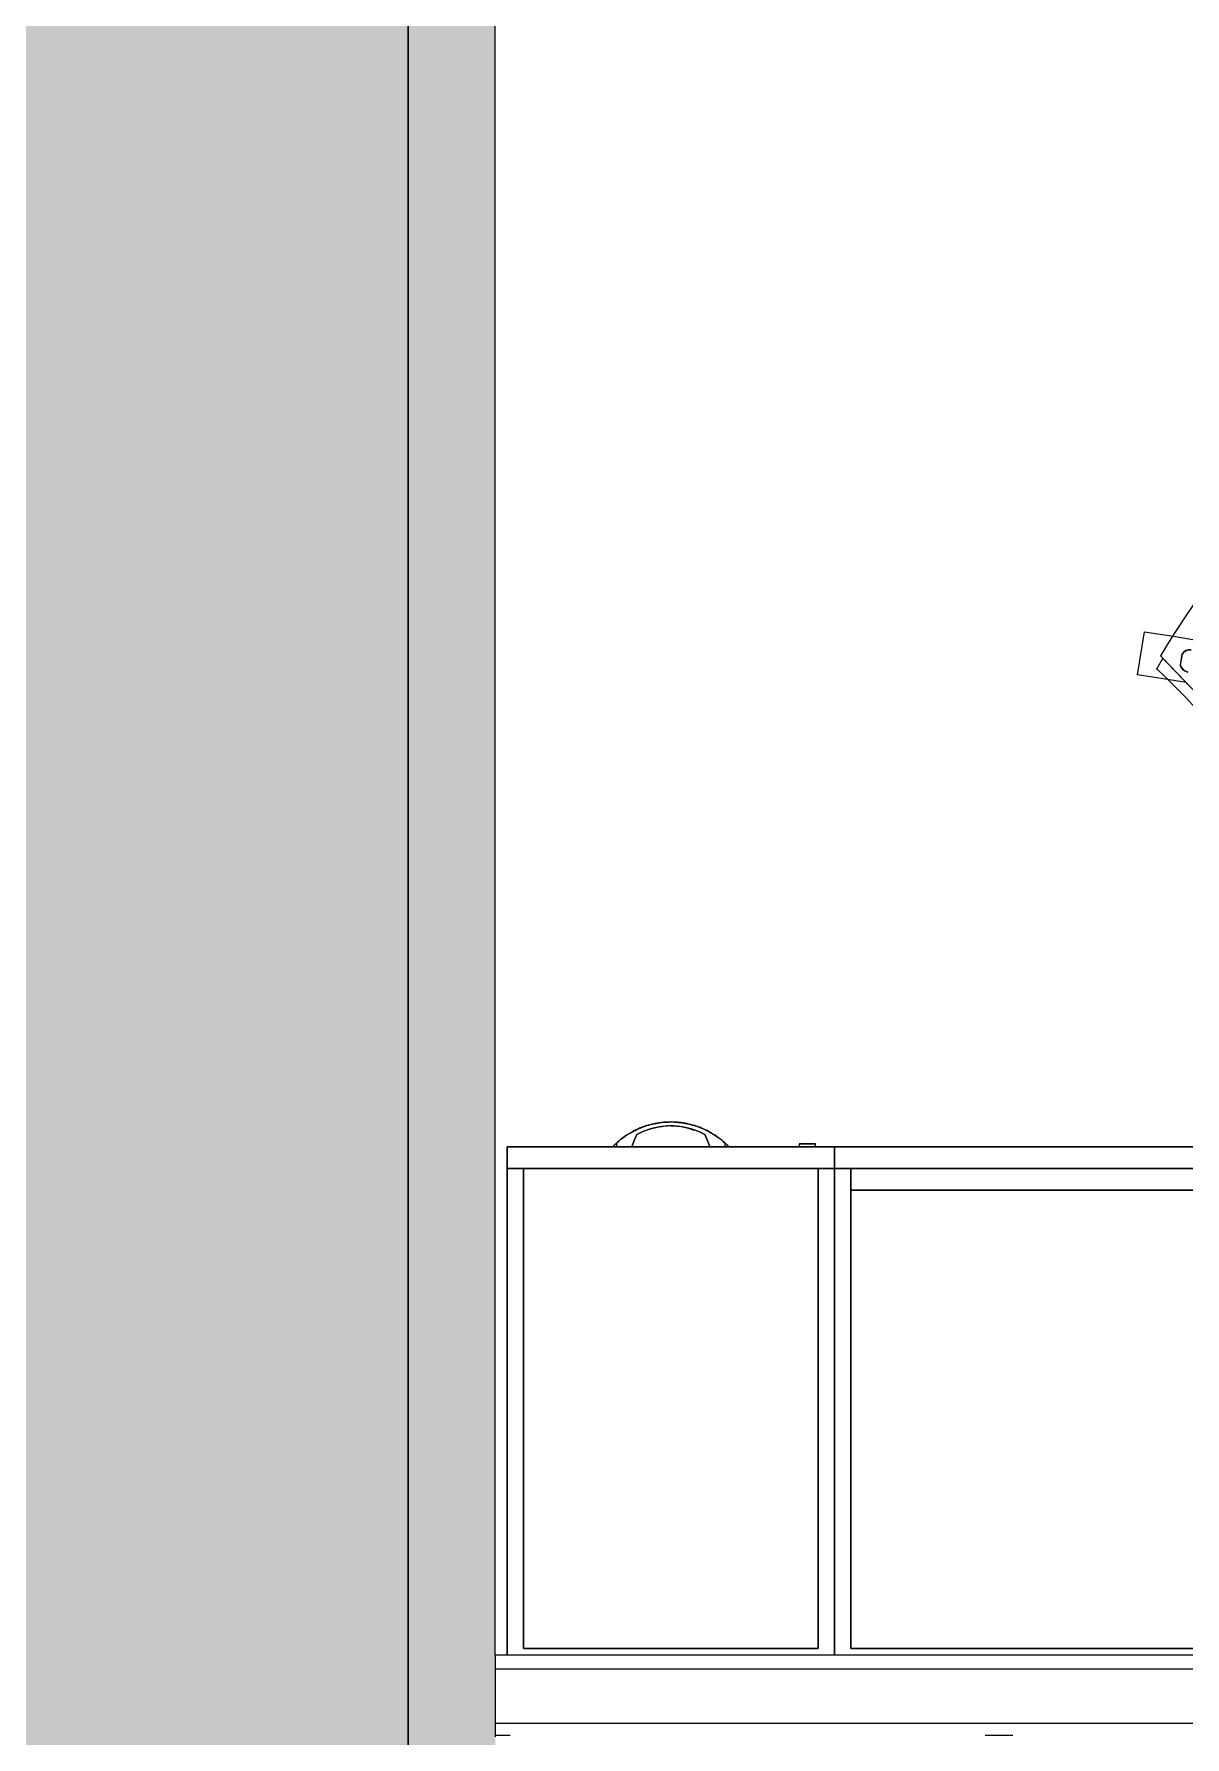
# Model space of a CAD drawing. Header units: inches. Extents: x 920 to 3122, y -545 to 2052.
# Drawn here: x 2477.6 to 2530.3, y 1535.9 to 1614 of the extents above; entities that cross this region are included whole.
import ezdxf

# ---------------------------------------------------------------- set-up
doc = ezdxf.new("R2010")
doc.units = ezdxf.units.IN
doc.header["$MEASUREMENT"] = 0
for name, color, linetype, lineweight in [('A-DETL', 90, 'Continuous', 9), ('A-DETL-GENF', 92, 'Continuous', 9), ('A-WALL', 113, 'Continuous', 13), ('A-WALL-PATT', 111, 'Continuous', 13), ('I-FURN', 30, 'Continuous', 9), ('I-FURN-PNLS', 30, 'Continuous', 9), ('I-WALL', 2, 'Continuous', 13)]:
    doc.layers.add(name, color=color, linetype=linetype, lineweight=lineweight)
pattern_1 = [(0, (1837.652, 0), (30.72, 7.68), [1.267, -21.773, 1.267, -21.773, -122.88]), (0, (1837.652, 0), (30.72, 7.68), [-46.08, 1.267, -44.813, 1.267, -21.773, -53.76]), (0, (1837.652, 0), (30.72, 7.68), [-115.2, 1.267, -14.093, 1.267, -37.133]), (120, (1849.172, 3.84), (-22.011075, 22.7643), [1.267, -21.773, 1.267, -21.773, -122.88]), (120, (1849.172, 3.84), (-22.011075, 22.7643), [-46.08, 1.267, -44.813, 1.267, -21.773, -53.76]), (120, (1849.172, 3.84), (-22.011075, 22.7643), [-115.2, 1.267, -14.093, 1.267, -37.133]), (240, (1853.012, 19.2), (-8.708925, -30.4443), [1.267, -21.773, 1.267, -21.773, -122.88]), (240, (1853.012, 19.2), (-8.708925, -30.4443), [-46.08, 1.267, -44.813, 1.267, -21.773, -53.76]), (240, (1853.012, 19.2), (-8.708925, -30.4443), [-115.2, 1.267, -14.093, 1.267, -37.133])]

# ---------------------------------------------------------------- blocks, each defined once
blk = doc.blocks.new('Zira Wksta 12 - Type 1-V8-Level 07  POWER _ SIGNAL')
at = {"layer": 'I-FURN'}
for p, q in [((-43.651, -66.325), (-46.501, -69.06)), ((-46.394, -68.957), (-43.651, -66.325)), ((-47.399, -68.471), (-47.257, -67.577)), ((-47.399, -68.471), (-47.257, -67.577)), ((-45.281, -67.89), (-45.415, -68.734)), ((-45.281, -67.89), (-45.415, -68.734)), ((-47.609, -69.799), (-47.399, -68.471)), ((-47.609, -69.799), (-47.399, -68.471)), ((-46.583, -68.074), (-46.075, -68.154)), ((-46.583, -68.074), (-46.075, -68.154)), ((-46.081, -68.143), (-46.575, -68.065)), ((-46.081, -68.143), (-46.575, -68.065)), ((-45.415, -68.734), (-45.633, -70.112)), ((-45.415, -68.734), (-45.633, -70.112)), ((-45.633, -70.112), (-47.609, -69.799)), ((-45.633, -70.112), (-47.609, -69.799)), ((-24, -88.859), (-24, -88.843)), ((-24, -88.843), (-24, -88.886)), ((-24, -88.848), (-24, -88.843)), ((-24, -88.843), (-24, -88.846)), ((-24, -88.896), (-24, -88.843)), ((-24, -88.843), (-24, -88.886)), ((-24, -88.846), (-24, -88.855)), ((-24, -88.859), (-24, -88.848)), ((-24, -88.855), (-24, -88.869)), ((-24, -88.876), (-24, -88.859)), ((-24, -88.876), (-24, -88.859)), ((-24, -88.869), (-24, -88.886)), ((-24, -88.896), (-24, -88.876)), ((-24, -88.896), (-24, -88.876)), ((-24, -88.886), (-24, -88.952)), ((-24, -88.886), (-24, -88.988)), ((-24, -88.886), (-24, -88.988)), ((-24, -88.988), (-24, -88.896)), ((-24, -88.941), (-24, -88.896)), ((-24, -88.988), (-24, -88.896)), ((-24, -88.988), (-24, -88.941)), ((-24, -88.952), (-24, -88.988)), ((-24, -89.02), (-24, -88.988)), ((-24, -88.988), (-24, -89.013)), ((-24, -89.02), (-24, -88.988)), ((-24, -88.988), (-24, -89.013)), ((-24, -89.02), (-24, -88.988)), ((-24, -88.988), (-24, -89.013)), ((-24.281, -89.825), (-24, -89.709)), ((-24.281, -89.825), (-24, -89.709)), ((-24.281, -89.825), (-24, -89.709)), ((-24.173, -89.02), (-24, -89.02)), ((-24.173, -89.02), (-24, -89.02)), ((-24.173, -89.02), (-24, -89.02)), ((-24, -89.013), (-24.167, -89.013)), ((-24, -89.013), (-24.167, -89.013)), ((-24, -89.013), (-24.167, -89.013)), ((-24, -89.361), (-24, -89.013)), ((-24, -89.361), (-24, -89.013)), ((-24, -89.361), (-24, -89.013)), ((-24, -89.02), (-24, -89.364)), ((-24, -89.02), (-24, -89.364)), ((-24, -89.02), (-24, -89.709)), ((-24, -89.364), (-24, -89.709)), ((-24, -89.709), (-24, -89.364)), ((-24, -89.364), (-24, -89.709)), ((-24, -89.709), (-24, -89.364)), ((-24, -89.709), (-24, -89.364)), ((-24.561, -89.941), (-24.281, -89.825)), ((-24.561, -89.941), (-24.281, -89.825)), ((-24.561, -89.941), (-24.281, -89.825)), ((-24.281, -93.175), (-24.561, -93.059)), ((-24.281, -93.175), (-24.561, -93.059)), ((-24.281, -93.175), (-24.561, -93.059)), ((-24, -93.291), (-24.281, -93.175)), ((-24, -93.291), (-24.281, -93.175)), ((-24, -93.291), (-24.281, -93.175)), ((-24, -93.636), (-24, -93.291)), ((-24, -93.291), (-24, -93.98)), ((-24, -93.636), (-24, -93.291)), ((-24, -93.291), (-24, -93.636)), ((-24, -93.636), (-24, -93.291)), ((-24, -93.291), (-24, -93.98)), ((-24, -93.636), (-24, -93.98)), ((-24, -93.98), (-24, -93.639)), ((-24, -93.98), (-24, -93.639)), ((-24, -93.98), (-24, -93.639)), ((-24, -93.98), (-24.173, -93.98)), ((-24, -93.98), (-24.173, -93.98)), ((-24, -93.98), (-24.173, -93.98)), ((-24.167, -93.987), (-24, -93.987)), ((-24.167, -93.987), (-24, -93.987)), ((-24.167, -93.987), (-24, -93.987)), ((-24, -94.012), (-24, -93.98)), ((-24, -94.012), (-24, -93.98)), ((-24, -94.012), (-24, -93.98)), ((-24, -93.987), (-24, -94.012)), ((-24, -93.987), (-24, -94.012)), ((-24, -93.987), (-24, -94.012)), ((-24, -94.012), (-24, -94.114)), ((-24, -94.104), (-24, -94.012)), ((-24, -94.012), (-24, -94.048)), ((-24, -94.104), (-24, -94.012)), ((-24, -94.012), (-24, -94.114)), ((-24, -94.104), (-24, -94.012)), ((-24, -94.048), (-24, -94.114)), ((-24, -94.157), (-24, -94.104)), ((-24, -94.124), (-24, -94.104)), ((-24, -94.157), (-24, -94.104)), ((-24, -94.114), (-24, -94.157)), ((-24, -94.114), (-24, -94.145)), ((-24, -94.114), (-24, -94.157)), ((-24, -94.141), (-24, -94.124)), ((-24, -94.157), (-24, -94.141)), ((-24, -94.145), (-24, -94.154)), ((-24, -94.154), (-24, -94.157))]:
    blk.add_line(p, q, dxfattribs=at)
at = {"layer": 'I-FURN', "flags": 128}
for points in [[(-24, -89.709), (-24.281, -89.825), (-24.561, -89.941)], [(-24, -89.709), (-24.281, -89.825), (-24.561, -89.941)], [(-24, -89.709), (-24.281, -89.825), (-24.561, -89.941)], [(-24.561, -93.059), (-24.281, -93.175), (-24, -93.291)], [(-24.561, -93.059), (-24.281, -93.175), (-24, -93.291)], [(-24.561, -93.059), (-24.281, -93.175), (-24, -93.291)]]:
    blk.add_lwpolyline(points, dxfattribs=at)
at = {"layer": 'I-FURN'}
for centre, radius, start, end in [((-29.906, -40.669), 32.885, 210.30403, 239.69254), ((-25.848, -87.609), 27.198, 130.98565, 137.51182), ((-46.379, -67.722), 0.407, 170.16515, 234.8635), ((-46.379, -67.722), 0.407, 170.16515, 239.83485), ((-46.362, -67.719), 0.406, 171, 238.38014), ((-46.177, -67.748), 0.406, 283.61986, 351), ((-46.177, -67.748), 0.406, 283.61986, 351), ((-46.161, -67.756), 0.407, 282.16515, 351.83485), ((-46.161, -67.756), 0.407, 282.16515, 351.83485), ((-46.362, -67.719), 0.406, 211.42808, 224.90411), ((-46.362, -67.719), 0.406, 224.90411, 238.38014), ((-46.379, -67.722), 0.407, 234.8635, 239.83485), ((-29.599, -40.358), 33.165, 239.57657, 240.55224), ((-21.447, -91.5), 3.685, 137.02895, 137.70289), ((-21.447, -91.5), 3.685, 137.02895, 137.70289), ((-21.447, -91.5), 3.685, 137.02895, 137.70289), ((-21.447, -91.5), 3.685, 137.03852, 137.56704), ((-21.447, -91.5), 3.685, 137.03852, 137.56704), ((-21.447, -91.5), 3.685, 137.03852, 137.56704), ((-21.447, -91.5), 3.685, 222.29711, 222.97105), ((-21.447, -91.5), 3.685, 222.29711, 222.97105), ((-21.447, -91.5), 3.685, 222.29711, 222.97105), ((-21.447, -91.5), 3.685, 222.43296, 222.96148), ((-21.447, -91.5), 3.685, 222.43296, 222.96148), ((-21.447, -91.5), 3.685, 222.43296, 222.96148)]:
    blk.add_arc(centre, radius, start, end, dxfattribs=at)
for points in [[(-24.055, -88.896), (-24.069, -88.911), (-24.099, -88.941), (-24.129, -88.972), (-24.144, -88.988)], [(-24.055, -88.896), (-24.069, -88.911), (-24.099, -88.941), (-24.129, -88.972), (-24.144, -88.988)], [(-24.055, -88.896), (-24.069, -88.911), (-24.099, -88.941), (-24.129, -88.972), (-24.144, -88.988)], [(-24.143, -88.988), (-24.132, -88.976), (-24.11, -88.953), (-24.077, -88.918), (-24.055, -88.897), (-24.045, -88.886)], [(-24.143, -88.988), (-24.132, -88.976), (-24.11, -88.953), (-24.077, -88.918), (-24.055, -88.897), (-24.045, -88.886)], [(-24.143, -88.988), (-24.132, -88.976), (-24.11, -88.953), (-24.077, -88.918), (-24.055, -88.897), (-24.045, -88.886)], [(-24.586, -89.569), (-24.616, -89.618), (-24.644, -89.667), (-24.672, -89.717)], [(-24.586, -89.569), (-24.616, -89.618), (-24.644, -89.667), (-24.672, -89.717)], [(-24.586, -89.569), (-24.616, -89.618), (-24.644, -89.667), (-24.672, -89.717)], [(-24.197, -89.047), (-24.321, -89.186), (-24.435, -89.335), (-24.537, -89.492)], [(-24.197, -89.047), (-24.321, -89.186), (-24.435, -89.335), (-24.537, -89.492)], [(-24.197, -89.047), (-24.321, -89.186), (-24.435, -89.335), (-24.537, -89.492)], [(-24.167, -89.013), (-24.177, -89.025), (-24.187, -89.036), (-24.197, -89.047)], [(-24.167, -89.013), (-24.177, -89.025), (-24.187, -89.036), (-24.197, -89.047)], [(-24.167, -89.013), (-24.177, -89.025), (-24.187, -89.036), (-24.197, -89.047)], [(-24.561, -89.941), (-24.732, -90.259), (-24.969, -90.951), (-24.969, -92.05), (-24.732, -92.742), (-24.561, -93.059)], [(-24.561, -89.941), (-24.732, -90.259), (-24.969, -90.951), (-24.969, -92.05), (-24.732, -92.742), (-24.561, -93.059)], [(-24.561, -89.941), (-24.732, -90.259), (-24.969, -90.951), (-24.969, -92.05), (-24.732, -92.742), (-24.561, -93.059)], [(-24.894, -90.198), (-24.912, -90.245), (-24.929, -90.292), (-24.944, -90.34)], [(-24.894, -90.198), (-24.912, -90.245), (-24.929, -90.292), (-24.944, -90.34)], [(-24.894, -90.198), (-24.912, -90.245), (-24.929, -90.292), (-24.944, -90.34)], [(-24.91, -90.961), (-24.881, -90.783), (-24.822, -90.613), (-24.757, -90.445)], [(-24.91, -90.961), (-24.881, -90.783), (-24.822, -90.613), (-24.757, -90.445)], [(-24.91, -90.961), (-24.881, -90.783), (-24.822, -90.613), (-24.757, -90.445)], [(-24.856, -90.102), (-24.867, -90.127), (-24.877, -90.153), (-24.887, -90.179)], [(-24.856, -90.102), (-24.867, -90.127), (-24.877, -90.153), (-24.887, -90.179)], [(-24.856, -90.102), (-24.867, -90.127), (-24.877, -90.153), (-24.887, -90.179)], [(-24.778, -90.436), (-24.719, -90.266), (-24.647, -90.1), (-24.561, -89.941)], [(-24.778, -90.436), (-24.719, -90.266), (-24.647, -90.1), (-24.561, -89.941)], [(-24.778, -90.436), (-24.719, -90.266), (-24.647, -90.1), (-24.561, -89.941)], [(-25.075, -90.856), (-25.083, -90.898), (-25.09, -90.94), (-25.096, -90.983)], [(-25.075, -90.856), (-25.083, -90.898), (-25.09, -90.94), (-25.096, -90.983)], [(-25.075, -90.856), (-25.083, -90.898), (-25.09, -90.94), (-25.096, -90.983)], [(-25.049, -90.72), (-25.056, -90.756), (-25.064, -90.793), (-25.071, -90.829)], [(-25.049, -90.72), (-25.056, -90.756), (-25.064, -90.793), (-25.071, -90.829)], [(-25.049, -90.72), (-25.056, -90.756), (-25.064, -90.793), (-25.071, -90.829)], [(-24.955, -91.5), (-24.955, -91.319), (-24.949, -91.136), (-24.91, -90.961)], [(-24.955, -91.5), (-24.955, -91.319), (-24.949, -91.136), (-24.91, -90.961)], [(-24.955, -91.5), (-24.955, -91.319), (-24.949, -91.136), (-24.91, -90.961)], [(-25.129, -91.365), (-25.133, -91.455), (-25.132, -91.545), (-25.127, -91.634)], [(-25.129, -91.365), (-25.133, -91.455), (-25.132, -91.545), (-25.127, -91.634)], [(-25.129, -91.365), (-25.133, -91.455), (-25.132, -91.545), (-25.127, -91.634)], [(-25.129, -91.635), (-25.125, -91.763), (-25.111, -91.89), (-25.092, -92.016)], [(-25.129, -91.635), (-25.125, -91.763), (-25.111, -91.89), (-25.092, -92.016)], [(-25.129, -91.635), (-25.125, -91.763), (-25.111, -91.89), (-25.092, -92.016)], [(-25.095, -92.017), (-25.089, -92.06), (-25.082, -92.102), (-25.075, -92.144)], [(-25.095, -92.017), (-25.089, -92.06), (-25.082, -92.102), (-25.075, -92.144)], [(-25.095, -92.017), (-25.089, -92.06), (-25.082, -92.102), (-25.075, -92.144)], [(-24.91, -92.039), (-24.94, -91.861), (-24.965, -91.678), (-24.971, -91.496)], [(-24.91, -92.039), (-24.94, -91.861), (-24.965, -91.678), (-24.971, -91.496)], [(-24.91, -92.039), (-24.94, -91.861), (-24.965, -91.678), (-24.971, -91.496)], [(-24.778, -92.564), (-24.836, -92.393), (-24.875, -92.218), (-24.91, -92.039)], [(-24.778, -92.564), (-24.836, -92.393), (-24.875, -92.218), (-24.91, -92.039)], [(-24.778, -92.564), (-24.836, -92.393), (-24.875, -92.218), (-24.91, -92.039)], [(-25.07, -92.17), (-25.064, -92.207), (-25.056, -92.243), (-25.048, -92.28)], [(-25.07, -92.17), (-25.064, -92.207), (-25.056, -92.243), (-25.048, -92.28)], [(-25.07, -92.17), (-25.064, -92.207), (-25.056, -92.243), (-25.048, -92.28)], [(-24.945, -92.66), (-24.929, -92.708), (-24.913, -92.755), (-24.896, -92.803)], [(-24.945, -92.66), (-24.929, -92.708), (-24.913, -92.755), (-24.896, -92.803)], [(-24.945, -92.66), (-24.929, -92.708), (-24.913, -92.755), (-24.896, -92.803)], [(-24.887, -92.821), (-24.877, -92.847), (-24.867, -92.872), (-24.857, -92.898)], [(-24.887, -92.821), (-24.877, -92.847), (-24.867, -92.872), (-24.857, -92.898)], [(-24.887, -92.821), (-24.877, -92.847), (-24.867, -92.872), (-24.857, -92.898)], [(-24.561, -93.059), (-24.647, -92.9), (-24.719, -92.734), (-24.778, -92.564)], [(-24.561, -93.059), (-24.647, -92.9), (-24.719, -92.734), (-24.778, -92.564)], [(-24.561, -93.059), (-24.647, -92.9), (-24.719, -92.734), (-24.778, -92.564)], [(-24.672, -93.283), (-24.645, -93.333), (-24.614, -93.381), (-24.582, -93.428)], [(-24.672, -93.283), (-24.645, -93.333), (-24.614, -93.381), (-24.582, -93.428)], [(-24.672, -93.283), (-24.645, -93.333), (-24.614, -93.381), (-24.582, -93.428)], [(-24.537, -93.508), (-24.427, -93.678), (-24.303, -93.838), (-24.167, -93.987)], [(-24.537, -93.508), (-24.427, -93.678), (-24.303, -93.838), (-24.167, -93.987)], [(-24.537, -93.508), (-24.427, -93.678), (-24.303, -93.838), (-24.167, -93.987)], [(-24.144, -94.012), (-24.129, -94.028), (-24.099, -94.059), (-24.069, -94.089), (-24.055, -94.104)], [(-24.144, -94.012), (-24.129, -94.028), (-24.099, -94.059), (-24.069, -94.089), (-24.055, -94.104)], [(-24.144, -94.012), (-24.129, -94.028), (-24.099, -94.059), (-24.069, -94.089), (-24.055, -94.104)], [(-24.045, -94.114), (-24.055, -94.103), (-24.077, -94.082), (-24.11, -94.047), (-24.132, -94.024), (-24.143, -94.012)], [(-24.045, -94.114), (-24.055, -94.103), (-24.077, -94.082), (-24.11, -94.047), (-24.132, -94.024), (-24.143, -94.012)], [(-24.045, -94.114), (-24.055, -94.103), (-24.077, -94.082), (-24.11, -94.047), (-24.132, -94.024), (-24.143, -94.012)]]:
    blk.add_open_spline(points, degree=3, dxfattribs=at)
for points, knots in [([(-24, -88.843), (-24.001, -88.843), (-24.002, -88.844), (-24.004, -88.847), (-24.007, -88.849), (-24.009, -88.851), (-24.012, -88.855), (-24.016, -88.858), (-24.019, -88.861), (-24.023, -88.865), (-24.027, -88.869), (-24.032, -88.873), (-24.041, -88.882), (-24.048, -88.89), (-24.055, -88.896)], [0, 0, 0, 0, 0.125, 0.1875, 0.25, 0.3125, 0.375, 0.4375, 0.5, 0.5625, 0.625, 0.6875, 0.75, 1, 1, 1, 1]), ([(-24, -88.843), (-24.001, -88.843), (-24.002, -88.844), (-24.004, -88.847), (-24.007, -88.849), (-24.009, -88.851), (-24.012, -88.855), (-24.016, -88.858), (-24.019, -88.861), (-24.023, -88.865), (-24.027, -88.869), (-24.032, -88.873), (-24.041, -88.882), (-24.048, -88.89), (-24.055, -88.896)], [0, 0, 0, 0, 0.125, 0.1875, 0.25, 0.3125, 0.375, 0.4375, 0.5, 0.5625, 0.625, 0.6875, 0.75, 1, 1, 1, 1]), ([(-24, -88.843), (-24.001, -88.843), (-24.002, -88.844), (-24.004, -88.847), (-24.007, -88.849), (-24.009, -88.851), (-24.012, -88.855), (-24.016, -88.858), (-24.019, -88.861), (-24.023, -88.865), (-24.027, -88.869), (-24.032, -88.873), (-24.041, -88.882), (-24.048, -88.89), (-24.055, -88.896)], [0, 0, 0, 0, 0.125, 0.1875, 0.25, 0.3125, 0.375, 0.4375, 0.5, 0.5625, 0.625, 0.6875, 0.75, 1, 1, 1, 1]), ([(-24.045, -88.886), (-24.039, -88.881), (-24.031, -88.873), (-24.021, -88.863), (-24.016, -88.858), (-24.012, -88.854), (-24.009, -88.851), (-24.007, -88.849), (-24.004, -88.847), (-24.003, -88.845), (-24.001, -88.844), (-24, -88.843), (-24, -88.843)], [0, 0, 0, 0, 0.25, 0.375, 0.5, 0.5625, 0.625, 0.6875, 0.75, 0.8125, 0.875, 1, 1, 1, 1]), ([(-24.045, -88.886), (-24.039, -88.881), (-24.031, -88.873), (-24.021, -88.863), (-24.016, -88.858), (-24.012, -88.854), (-24.009, -88.851), (-24.007, -88.849), (-24.004, -88.847), (-24.003, -88.845), (-24.001, -88.844), (-24, -88.843), (-24, -88.843)], [0, 0, 0, 0, 0.25, 0.375, 0.5, 0.5625, 0.625, 0.6875, 0.75, 0.8125, 0.875, 1, 1, 1, 1]), ([(-24.045, -88.886), (-24.039, -88.881), (-24.031, -88.873), (-24.021, -88.863), (-24.016, -88.858), (-24.012, -88.854), (-24.009, -88.851), (-24.007, -88.849), (-24.004, -88.847), (-24.003, -88.845), (-24.001, -88.844), (-24, -88.843), (-24, -88.843)], [0, 0, 0, 0, 0.25, 0.375, 0.5, 0.5625, 0.625, 0.6875, 0.75, 0.8125, 0.875, 1, 1, 1, 1]), ([(-24.173, -93.98), (-24.325, -93.813), (-24.599, -93.45), (-24.903, -92.839), (-25.09, -92.181), (-25.174, -91.273), (-25.004, -90.364), (-24.598, -89.55), (-24.325, -89.187), (-24.173, -89.02)], [0, 0, 0, 0, 0.125, 0.25, 0.375, 0.5, 0.75, 0.875, 1, 1, 1, 1]), ([(-24.173, -93.98), (-24.325, -93.813), (-24.599, -93.45), (-24.903, -92.839), (-25.09, -92.181), (-25.174, -91.273), (-25.004, -90.364), (-24.598, -89.55), (-24.325, -89.187), (-24.173, -89.02)], [0, 0, 0, 0, 0.125, 0.25, 0.375, 0.5, 0.75, 0.875, 1, 1, 1, 1]), ([(-24.173, -93.98), (-24.325, -93.813), (-24.599, -93.45), (-24.903, -92.839), (-25.09, -92.181), (-25.174, -91.273), (-25.004, -90.364), (-24.598, -89.55), (-24.325, -89.187), (-24.173, -89.02)], [0, 0, 0, 0, 0.125, 0.25, 0.375, 0.5, 0.75, 0.875, 1, 1, 1, 1]), ([(-24.672, -89.717), (-24.727, -89.817), (-24.79, -89.945), (-24.846, -90.076), (-24.856, -90.102)], [0.15929421, 0.15929421, 0.15929421, 0.15929421, 0.22222222, 0.23760808, 0.23760808, 0.23760808, 0.23760808]), ([(-24.672, -89.717), (-24.727, -89.817), (-24.79, -89.945), (-24.846, -90.076), (-24.856, -90.102)], [0.15929421, 0.15929421, 0.15929421, 0.15929421, 0.22222222, 0.23760808, 0.23760808, 0.23760808, 0.23760808]), ([(-24.672, -89.717), (-24.727, -89.817), (-24.79, -89.945), (-24.846, -90.076), (-24.856, -90.102)], [0.15929421, 0.15929421, 0.15929421, 0.15929421, 0.22222222, 0.23760808, 0.23760808, 0.23760808, 0.23760808]), ([(-24.945, -90.34), (-24.973, -90.425), (-25.009, -90.551), (-25.04, -90.679), (-25.049, -90.72)], [0.28408999, 0.28408999, 0.28408999, 0.28408999, 0.33333333, 0.35626869, 0.35626869, 0.35626869, 0.35626869]), ([(-24.945, -90.34), (-24.973, -90.425), (-25.009, -90.551), (-25.04, -90.679), (-25.049, -90.72)], [0.28408999, 0.28408999, 0.28408999, 0.28408999, 0.33333333, 0.35626869, 0.35626869, 0.35626869, 0.35626869]), ([(-24.945, -90.34), (-24.973, -90.425), (-25.009, -90.551), (-25.04, -90.679), (-25.049, -90.72)], [0.28408999, 0.28408999, 0.28408999, 0.28408999, 0.33333333, 0.35626869, 0.35626869, 0.35626869, 0.35626869]), ([(-25.096, -90.982), (-25.106, -91.054), (-25.12, -91.181), (-25.127, -91.308), (-25.128, -91.364)], [0.40506916, 0.40506916, 0.40506916, 0.40506916, 0.44444444, 0.47528072, 0.47528072, 0.47528072, 0.47528072]), ([(-25.096, -90.982), (-25.106, -91.054), (-25.12, -91.181), (-25.127, -91.308), (-25.128, -91.364)], [0.40506916, 0.40506916, 0.40506916, 0.40506916, 0.44444444, 0.47528072, 0.47528072, 0.47528072, 0.47528072]), ([(-25.096, -90.982), (-25.106, -91.054), (-25.12, -91.181), (-25.127, -91.308), (-25.128, -91.364)], [0.40506916, 0.40506916, 0.40506916, 0.40506916, 0.44444444, 0.47528072, 0.47528072, 0.47528072, 0.47528072]), ([(-25.049, -92.28), (-25.04, -92.321), (-25.009, -92.448), (-24.976, -92.577), (-24.951, -92.663)], [0.6437238, 0.6437238, 0.6437238, 0.6437238, 0.66666667, 0.71588521, 0.71588521, 0.71588521, 0.71588521]), ([(-25.049, -92.28), (-25.04, -92.321), (-25.009, -92.448), (-24.976, -92.577), (-24.951, -92.663)], [0.6437238, 0.6437238, 0.6437238, 0.6437238, 0.66666667, 0.71588521, 0.71588521, 0.71588521, 0.71588521]), ([(-25.049, -92.28), (-25.04, -92.321), (-25.009, -92.448), (-24.976, -92.577), (-24.951, -92.663)], [0.6437238, 0.6437238, 0.6437238, 0.6437238, 0.66666667, 0.71588521, 0.71588521, 0.71588521, 0.71588521]), ([(-24.857, -92.898), (-24.808, -93.017), (-24.751, -93.149), (-24.678, -93.27), (-24.671, -93.282)], [0.76237976, 0.76237976, 0.76237976, 0.76237976, 0.83333333, 0.84063549, 0.84063549, 0.84063549, 0.84063549]), ([(-24.857, -92.898), (-24.808, -93.017), (-24.751, -93.149), (-24.678, -93.27), (-24.671, -93.282)], [0.76237976, 0.76237976, 0.76237976, 0.76237976, 0.83333333, 0.84063549, 0.84063549, 0.84063549, 0.84063549]), ([(-24.857, -92.898), (-24.808, -93.017), (-24.751, -93.149), (-24.678, -93.27), (-24.671, -93.282)], [0.76237976, 0.76237976, 0.76237976, 0.76237976, 0.83333333, 0.84063549, 0.84063549, 0.84063549, 0.84063549]), ([(-24.055, -94.104), (-24.048, -94.11), (-24.039, -94.119), (-24.029, -94.129), (-24.023, -94.135), (-24.019, -94.139), (-24.016, -94.142), (-24.012, -94.145), (-24.009, -94.149), (-24.007, -94.151), (-24.004, -94.153), (-24.002, -94.156), (-24.001, -94.157), (-24, -94.157)], [0, 0, 0, 0, 0.25, 0.375, 0.4375, 0.5, 0.5625, 0.625, 0.6875, 0.75, 0.8125, 0.875, 1, 1, 1, 1]), ([(-24.055, -94.104), (-24.048, -94.11), (-24.039, -94.119), (-24.029, -94.129), (-24.023, -94.135), (-24.019, -94.139), (-24.016, -94.142), (-24.012, -94.145), (-24.009, -94.149), (-24.007, -94.151), (-24.004, -94.153), (-24.002, -94.156), (-24.001, -94.157), (-24, -94.157)], [0, 0, 0, 0, 0.25, 0.375, 0.4375, 0.5, 0.5625, 0.625, 0.6875, 0.75, 0.8125, 0.875, 1, 1, 1, 1]), ([(-24.055, -94.104), (-24.048, -94.11), (-24.039, -94.119), (-24.029, -94.129), (-24.023, -94.135), (-24.019, -94.139), (-24.016, -94.142), (-24.012, -94.145), (-24.009, -94.149), (-24.007, -94.151), (-24.004, -94.153), (-24.002, -94.156), (-24.001, -94.157), (-24, -94.157)], [0, 0, 0, 0, 0.25, 0.375, 0.4375, 0.5, 0.5625, 0.625, 0.6875, 0.75, 0.8125, 0.875, 1, 1, 1, 1]), ([(-24, -94.157), (-24, -94.157), (-24.001, -94.156), (-24.003, -94.155), (-24.004, -94.153), (-24.007, -94.151), (-24.009, -94.149), (-24.012, -94.146), (-24.015, -94.143), (-24.018, -94.14), (-24.021, -94.137), (-24.025, -94.133), (-24.032, -94.126), (-24.039, -94.119), (-24.045, -94.114)], [0, 0, 0, 0, 0.125, 0.1875, 0.25, 0.3125, 0.375, 0.4375, 0.5, 0.5625, 0.625, 0.6875, 0.75, 1, 1, 1, 1]), ([(-24, -94.157), (-24, -94.157), (-24.001, -94.156), (-24.003, -94.155), (-24.004, -94.153), (-24.007, -94.151), (-24.009, -94.149), (-24.012, -94.146), (-24.015, -94.143), (-24.018, -94.14), (-24.021, -94.137), (-24.025, -94.133), (-24.032, -94.126), (-24.039, -94.119), (-24.045, -94.114)], [0, 0, 0, 0, 0.125, 0.1875, 0.25, 0.3125, 0.375, 0.4375, 0.5, 0.5625, 0.625, 0.6875, 0.75, 1, 1, 1, 1]), ([(-24, -94.157), (-24, -94.157), (-24.001, -94.156), (-24.003, -94.155), (-24.004, -94.153), (-24.007, -94.151), (-24.009, -94.149), (-24.012, -94.146), (-24.015, -94.143), (-24.018, -94.14), (-24.021, -94.137), (-24.025, -94.133), (-24.032, -94.126), (-24.039, -94.119), (-24.045, -94.114)], [0, 0, 0, 0, 0.125, 0.1875, 0.25, 0.3125, 0.375, 0.4375, 0.5, 0.5625, 0.625, 0.6875, 0.75, 1, 1, 1, 1])]:
    blk.add_open_spline(points, degree=3, knots=knots, dxfattribs=at)
at = {"layer": 'I-FURN-PNLS'}
for p, q in [((-24, -36), (-24, -84)), ((-24, -36), (-24, -84)), ((-24, -84), (-24, -36)), ((-24, -36), (-24, -84)), ((-24, -84), (-24, -36)), ((-23, -36.75), (-23, -83.25)), ((-23, -83.25), (-23, -36.75)), ((-23, -36.75), (-23, -83.25)), ((-23, -83.25), (-23, -36.75)), ((-23, -83.25), (-23, -36.75)), ((-23, -36.75), (-23, -83.25)), ((-22, -36.75), (-22, -83.25)), ((-22, -83.25), (-22, -36.75)), ((-22, -36.75), (-22, -83.25)), ((-22, -83.25), (-22, -36.75)), ((-1, -36.75), (-1, -83.25)), ((-1, -83.25), (-1, -36.75)), ((-1, -83.25), (-1, -36.75)), ((-1, -36.75), (-1, -83.25)), ((-1, -36.75), (-1, -83.25)), ((-1, -83.25), (-1, -36.75)), ((-23, -83.25), (-22, -83.25)), ((-23, -83.25), (-22, -83.25)), ((-23, -83.25), (-1, -83.25)), ((-1, -83.25), (-23, -83.25)), ((-23, -84), (-23, -83.25)), ((-23, -83.25), (-23, -84)), ((-1, -83.25), (-23, -83.25)), ((-23, -83.25), (-23, -84)), ((-23, -84), (-23, -83.25)), ((-23, -83.25), (-1, -83.25)), ((-22, -83.25), (-1, -83.25)), ((-22, -83.25), (-1, -83.25)), ((-0.687, -84), (-24, -84)), ((-24, -84), (-24, -99)), ((-24, -84), (-24, -99)), ((-0.687, -84), (-24, -84)), ((-24, -84), (-0.687, -84)), ((-24, -99), (-24, -84)), ((-24, -84), (-24, -89.02)), ((-24, -99), (-24, -84)), ((-23, -84), (-24, -84)), ((-24, -84), (-23, -84)), ((-24, -84), (-24, -84.985)), ((-24, -89.02), (-24, -84)), ((-24, -84), (-24, -89.02)), ((-24, -89.02), (-24, -84)), ((-23, -84), (-24, -84)), ((-24, -84), (-23, -84)), ((-23, -84), (-24, -84)), ((-24, -84), (-23, -84)), ((-24, -84), (-24, -84.985)), ((-23, -84), (-24, -84)), ((-24, -84), (-23, -84)), ((-24, -84.985), (-24, -84)), ((-24, -84), (-0.687, -84)), ((-24, -84), (-0.687, -84)), ((-0.687, -84), (-24, -84)), ((-24, -84), (-23, -84)), ((-23, -84), (-24, -84)), ((-23, -84), (-23, -99)), ((-23, -84.75), (-23, -84)), ((-23, -84), (-23, -84.75)), ((-23, -84.75), (-23, -84)), ((-23, -84), (-23, -84.75)), ((-23, -84.75), (-23, -84)), ((-23, -84.75), (-23, -84)), ((-23, -84), (-23, -99)), ((-0.687, -84), (-23, -84)), ((-23, -84), (-23, -84.75)), ((-23, -84.75), (-23, -84)), ((-23, -84), (-0.687, -84)), ((-23, -84), (-0.687, -84)), ((-0.687, -84), (-23, -84)), ((-24, -84.875), (-24.125, -84.875)), ((-24.125, -85.625), (-24.125, -84.875)), ((-24.125, -84.875), (-24.125, -84.985)), ((-24.125, -84.985), (-24.125, -85.515)), ((-24, -84.888), (-24, -84.875)), ((-24, -84.875), (-24, -84.888)), ((-24, -84.925), (-24, -84.888)), ((-24, -84.888), (-24, -84.925)), ((-24, -84.985), (-24, -84.925)), ((-24, -84.925), (-24, -85.062)), ((-24, -84.985), (-24, -85.515)), ((-24, -84.985), (-24, -85.515)), ((-24, -85.515), (-24, -84.985)), ((-24, -85.515), (-24, -84.985)), ((-24, -85.062), (-24, -85.347)), ((-1, -84.75), (-23, -84.75)), ((-23, -84.75), (-23, -98.25)), ((-23, -98.25), (-23, -84.75)), ((-23, -84.75), (-1, -84.75)), ((-23, -98.25), (-23, -84.75)), ((-23, -84.75), (-23, -98.25)), ((-23, -98.25), (-23, -84.75)), ((-23, -84.75), (-23, -98.25)), ((-23, -98.25), (-23, -84.75)), ((-23, -98.25), (-23, -84.75)), ((-23, -84.75), (-1, -84.75)), ((-1, -84.75), (-23, -84.75)), ((-1, -98.25), (-1, -84.75)), ((-1, -84.75), (-1, -98.25)), ((-1, -84.75), (-1, -98.25)), ((-1, -98.25), (-1, -84.75)), ((-24.125, -85.515), (-24.125, -85.625)), ((-24.125, -85.625), (-24, -85.625)), ((-24, -85.347), (-24, -85.437)), ((-24, -85.437), (-24, -85.515)), ((-24, -85.515), (-24, -89.02)), ((-24, -85.515), (-24, -89.02)), ((-24, -89.02), (-24, -85.515)), ((-24, -85.575), (-24, -85.515)), ((-24, -85.515), (-24, -85.625)), ((-24, -85.625), (-24, -85.575)), ((-24, -89.049), (-24, -89.709)), ((-24, -89.049), (-24, -89.709)), ((-24, -89.709), (-24, -89.049)), ((-24, -89.049), (-24, -89.709)), ((-24, -89.709), (-24, -89.049)), ((-24, -89.049), (-24, -89.709)), ((-24, -89.709), (-24, -89.049)), ((-24, -89.709), (-24, -93.291)), ((-24, -89.709), (-24, -93.291)), ((-24, -93.291), (-24, -89.709)), ((-24, -89.709), (-24, -93.291)), ((-24, -93.291), (-24, -89.709)), ((-24, -89.709), (-24, -93.291)), ((-24, -93.291), (-24, -89.709)), ((-24, -93.291), (-24, -93.98)), ((-24, -93.291), (-24, -93.98)), ((-24, -93.98), (-24, -93.291)), ((-24, -93.291), (-24, -93.98)), ((-24, -93.98), (-24, -93.291)), ((-24, -93.291), (-24, -93.98)), ((-24, -93.98), (-24, -93.291)), ((-24, -93.98), (-24, -99)), ((-24, -93.98), (-24, -99)), ((-24, -99), (-24, -93.98)), ((-24, -93.98), (-24, -99)), ((-24, -99), (-24, -93.98)), ((-24, -93.98), (-24, -99)), ((-24, -99), (-24, -93.98)), ((-23, -98.25), (-1, -98.25)), ((-1, -98.25), (-23, -98.25)), ((-23, -99), (-23, -98.25)), ((-23, -98.25), (-23, -99)), ((-23, -99), (-23, -98.25)), ((-23, -98.25), (-23, -99)), ((-23, -99), (-23, -98.25)), ((-23, -99), (-23, -98.25)), ((-1, -98.25), (-23, -98.25)), ((-23, -98.25), (-23, -99)), ((-23, -99), (-23, -98.25)), ((-23, -98.25), (-1, -98.25)), ((-24, -99), (-0.687, -99)), ((-24, -99), (-0.687, -99)), ((-0.687, -99), (-24, -99)), ((-24, -99), (-23, -99)), ((-24, -99), (-23, -99)), ((-24, -99), (-23, -99)), ((-24, -99), (-23, -99)), ((-24, -99), (-23, -99)), ((-24, -99), (-23, -99)), ((-24, -99), (-23, -99)), ((-23, -99), (-24, -99)), ((-23, -99), (-0.687, -99)), ((-0.687, -99), (-23, -99))]:
    blk.add_line(p, q, dxfattribs=at)

msp = doc.modelspace()

# ---------------------------------------------------------------- hatches: boundary and pattern name
at = {"layer": 'A-DETL-GENF'}
h = msp.add_hatch(color=9, dxfattribs=at)
h.paths.add_polyline_path([(2492.9882, 1170.4333), (2599.763, 1170.4333), (2599.763, 1234.8988), (2494.7446, 1234.8988), (2494.7446, 1243.2738), (2493.9946, 1243.2738), (2493.9946, 1244.7738), (2496.1196, 1244.7738), (2496.1196, 1245.2738), (2497.6196, 1245.2738), (2497.6196, 1244.7738), (2499.4946, 1244.7738), (2499.4946, 1243.2738), (2498.7446, 1243.2738), (2498.7446, 1238.8988), (2604.763, 1238.8988), (2604.763, 1170.4333), (2666.6519, 1170.4333), (2666.6519, 1238), (3121.5688, 1238), (3121.5688, 1301.2804), (2498.7446, 1301.2804), (2498.7446, 1282.5238), (2499.4946, 1282.5238), (2499.4946, 1281.0238), (2497.6196, 1281.0238), (2497.6196, 1280.5238), (2496.1196, 1280.5238), (2496.1196, 1281.0238), (2493.9946, 1281.0238), (2493.9946, 1282.5238), (2494.7446, 1282.5238), (2494.7233, 2035.5), (2424.8728, 2035.5), (2424.8728, 1170.4333), (2475.5302, 1170.4333)], flags=0)
h.paths.add_polyline_path([(3107.2769, 1170.4333), (3121.5688, 1170.4333), (3121.5688, 1199), (3107.2769, 1199), (3107.2769, 1191.4687), (3102.2769, 1191.4687), (3102.2769, 1199), (3085.6519, 1199), (3085.6519, 1191.4687), (3080.6519, 1191.4687), (3080.6519, 1216), (2940.6519, 1216), (2940.6519, 1191.75), (2935.6519, 1191.75), (2935.6519, 1215.5), (2879.6519, 1215.5), (2879.6519, 1170.4333), (3102.2769, 1170.4333)], flags=0)
h.paths.add_polyline_path([(2675.6519, 1170.4333), (2699.5894, 1170.4333), (2699.5894, 1234.5), (2675.6519, 1234.5), (2675.6519, 1223.3226)], flags=0)
h.paths.add_polyline_path([(2705.0894, 1170.4333), (2873.6519, 1170.4333), (2873.6519, 1234.5), (2705.0894, 1234.5), (2705.0894, 1224.9844)], flags=0)
h.paths.add_polyline_path([(3085.6519, 1202.5), (3121.5688, 1202.5), (3121.5688, 1234.5), (3085.6519, 1234.5), (3085.6519, 1232), (3085.5894, 1232), (3085.5894, 1216), (3085.6519, 1216)], flags=0)
h.paths.add_polyline_path([(2970.6519, 1219.5), (3082.0894, 1219.5), (3082.0894, 1232), (2935.6519, 1232), (2935.6519, 1234.5), (2879.6519, 1234.5), (2879.6519, 1223.5), (2935.7144, 1223.5), (2935.7144, 1231.75), (2939.2144, 1231.75), (2939.2144, 1219.5), (2968.0553, 1219.5)], flags=0)
h.paths.add_polyline_path([(2970.6519, 1305.7804), (3121.5688, 1305.7804), (3121.5688, 1348.5304), (3076.5269, 1348.5304), (3076.5269, 1347.7804), (3075.0269, 1347.7804), (3075.0269, 1349.9054), (3074.5269, 1349.9054), (3074.5269, 1351.4054), (3075.0269, 1351.4054), (3075.0269, 1353.2804), (3076.5269, 1353.2804), (3076.5269, 1352.5304), (3121.5688, 1352.5304), (3121.5688, 1761.5841), (2970.6519, 1761.5841), (2970.6519, 1352.5304), (3037.2769, 1352.5304), (3037.2769, 1353.2804), (3038.7769, 1353.2804), (3038.7769, 1351.4054), (3039.2769, 1351.4054), (3039.2769, 1349.9054), (3038.7769, 1349.9054), (3038.7769, 1347.7804), (3037.2769, 1347.7804), (3037.2769, 1348.5304), (2970.6519, 1348.5304), (2970.6519, 1312.3745)], flags=0)
h.paths.add_polyline_path([(3060.0499, 1765.0841), (3121.5688, 1765.0841), (3121.5688, 2035.5), (3042.6519, 2035.5), (3042.6519, 1829.3138), (3116.6519, 1829.3138), (3116.6519, 1828.8138), (3042.6519, 1828.8179), (3042.6519, 1765.0841), (3043.1994, 1765.0841)], flags=0)
at = {"layer": 'A-WALL-PATT', "lineweight": 9}
h = msp.add_hatch(color=7, dxfattribs=at)
h.paths.add_polyline_path([(2498.2572, 1234.8988), (2498.7446, 1234.8988), (2498.7446, 1243.6488), (2494.7446, 1243.6488), (2494.7446, 1234.8988)], flags=0)
h.paths.add_polyline_path([(2498.7446, 1282.1488), (2498.7446, 2035.4291), (2494.7446, 2035.4291), (2494.7446, 1282.1488)], flags=0)
h = msp.add_hatch(dxfattribs=at)
h.set_pattern_fill('FP_2', color=256, style=0, pattern_type=2)
h.set_pattern_definition(pattern_1)
h.paths.add_polyline_path([(2664.7446, 1536.5625), (2664.7446, 1539.6875), (2663.6519, 1539.6875), (2663.6519, 1539.0625), (2664.1196, 1539.0625), (2664.1196, 1536.5625)], flags=0)
h.paths.add_polyline_path([(2581.7694, 1539.0625), (2663.1519, 1539.0625), (2663.1519, 1539.6875), (2498.7446, 1539.6875), (2498.7446, 1539.0625), (2577.2751, 1539.0625)], flags=0)
h = msp.add_hatch(dxfattribs=at)
h.set_pattern_fill('FP_2', color=256, style=0, pattern_type=2)
h.set_pattern_definition(pattern_1)
h.paths.add_polyline_path([(2663.1519, 1535.9375), (2663.1519, 1536.5625), (2498.7446, 1536.5625), (2498.7446, 1535.9375), (2642.5903, 1535.9375)], flags=0)
h.paths.add_polyline_path([(2664.7446, 1535.9375), (2664.7446, 1536.5625), (2663.6519, 1536.5625), (2663.6519, 1535.9375), (2664.2366, 1535.9375)], flags=0)

# ---------------------------------------------------------------- linework, layer by layer
at = {"layer": 'A-DETL'}
msp.add_line((2494.7446, 1301.2804), (2494.7446, 2035.5), dxfattribs=at)
at = {"layer": 'A-WALL', "color": 8, "lineweight": 20}
for p, q in [((2494.7446, 2035.4291), (2494.7446, 1282.1488)), ((2498.7446, 1539.6875), (2498.7446, 1659.9375))]:
    msp.add_line(p, q, dxfattribs=at)
at = {"layer": 'A-WALL'}
for p, q in [((2498.7446, 1539.6875), (2498.7446, 1535.9375)), ((2498.7446, 1539.0625), (2664.1196, 1539.0625)), ((2498.7446, 1536.5625), (2664.1196, 1536.5625))]:
    msp.add_line(p, q, dxfattribs=at)
at = {"layer": 'I-WALL'}
msp.add_line((2663.1519, 1539.6875), (2498.7446, 1539.6875), dxfattribs=at)

# ---------------------------------------------------------------- block references
at = {"layer": 'I-FURN', "rotation": 269.9999999999998}
msp.add_blockref('Zira Wksta 12 - Type 1-V8-Level 07  POWER _ SIGNAL', (2598.2877, 1539), dxfattribs=at)

doc.saveas('drawing.dxf')
